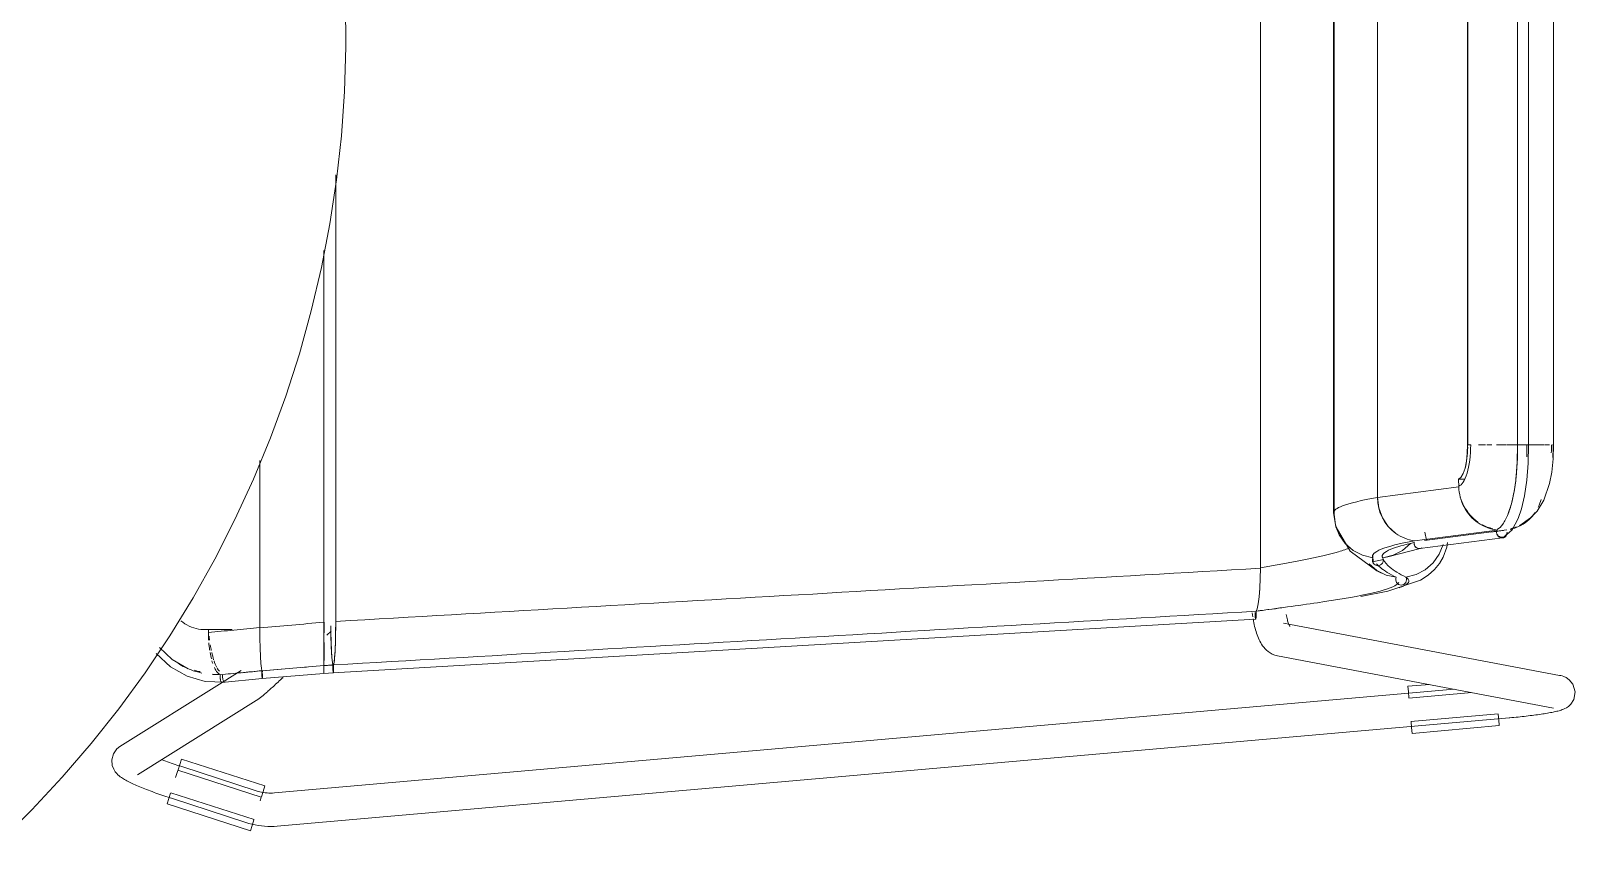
# Model space of a CAD drawing. Header units: millimetres. Extents: x 155927 to 295199, y -4084 to 97293.
# Drawn here: x 160035 to 160591, y 19818 to 20109 of the extents above; entities that cross this region are included whole.
import ezdxf

# ---------------------------------------------------------------- set-up
doc = ezdxf.new("R2010")
doc.units = ezdxf.units.MM
doc.header["$MEASUREMENT"] = 0
doc.layers.add('I-FURN', color=8, linetype='CONTINUOUS', lineweight=9)

msp = doc.modelspace()

# ---------------------------------------------------------------- linework, layer by layer
at = {"layer": 'I-FURN'}
for p, q in [((160477.61, 19916.29), (160477.61, 20299.69)), ((160477.61, 20299.69), (160477.61, 19916.29)), ((160503.96, 20279.84), (160503.96, 19975.04)), ((160504.12, 19935.6), (160504.12, 20280.38)), ((160504.12, 20280.38), (160504.12, 19935.6)), ((160519.71, 19941.63), (160519.71, 20274.34)), ((160519.71, 20274.34), (160519.71, 19941.63)), ((160552.18, 20255.42), (160552.18, 19960.56)), ((160552.24, 19960.56), (160552.24, 20255.42)), ((160570.08, 20255.42), (160570.08, 19960.56)), ((160574.04, 19960.56), (160574.04, 20255.42)), ((160583.08, 19960.56), (160583.08, 20255.42)), ((160148.55, 20103.67), (160148.41, 20119.67)), ((160148.06, 20087.68), (160148.55, 20103.67)), ((160146.93, 20071.72), (160148.06, 20087.68)), ((160145.16, 20055.82), (160146.93, 20071.72)), ((160142.76, 20040), (160145.16, 20055.82)), ((160144.88, 19897.04), (160144.88, 20057.61)), ((160144.88, 20057.61), (160144.88, 19897.04)), ((160139.72, 20024.29), (160142.76, 20040)), ((160140.56, 19896.77), (160140.56, 20030.51)), ((160140.56, 20030.51), (160140.56, 19896.77)), ((160136.06, 20008.72), (160139.72, 20024.29)), ((160131.78, 19993.3), (160136.06, 20008.72)), ((160126.89, 19978.07), (160131.78, 19993.3)), ((160121.39, 19963.05), (160126.89, 19978.07)), ((160503.96, 19975.04), (160503.96, 19936.13)), ((160115.3, 19948.25), (160121.39, 19963.05)), ((160552.18, 19960.56), (160552.07, 19957.53)), ((160558.56, 19960.56), (160556.09, 19960.56)), ((160560.92, 19960.56), (160559.08, 19960.56)), ((160566.1, 19960.56), (160562.55, 19960.56)), ((160566.3, 19960.56), (160570.11, 19960.56)), ((160570.11, 19960.56), (160566.3, 19960.56)), ((160570, 19954.34), (160570.08, 19960.56)), ((160574.04, 19960.56), (160570.09, 19960.56)), ((160570.09, 19960.56), (160570.19, 19960.56)), ((160570.19, 19960.56), (160570.42, 19960.56)), ((160570.42, 19960.56), (160570.75, 19960.56)), ((160570.75, 19960.56), (160571.16, 19960.56)), ((160571.16, 19960.56), (160571.64, 19960.56)), ((160571.64, 19960.56), (160572.14, 19960.56)), ((160572.14, 19960.56), (160572.63, 19960.56)), ((160572.63, 19960.56), (160573.08, 19960.56)), ((160573.08, 19960.56), (160573.47, 19960.56)), ((160573.47, 19960.56), (160573.78, 19960.56)), ((160573.78, 19960.56), (160573.97, 19960.56)), ((160573.8, 19960.56), (160576.83, 19960.56)), ((160576.81, 19960.56), (160573.8, 19960.56)), ((160574.04, 19960.56), (160573.95, 19954.02)), ((160573.97, 19960.56), (160574.04, 19960.56)), ((160579.56, 19960.56), (160576.98, 19960.56)), ((160581.59, 19960.56), (160579.84, 19960.56)), ((160583.06, 19960.56), (160582.78, 19960.56)), ((160582.91, 19960.56), (160583.08, 19960.56)), ((160583.08, 19960.56), (160582.97, 19955.53)), ((160117.6, 19954.95), (160117.6, 19894.83)), ((160117.6, 19894.83), (160117.6, 19954.95)), ((160551.75, 19954.67), (160551.24, 19952.18)), ((160552.07, 19957.53), (160551.75, 19954.67)), ((160582.97, 19955.53), (160582.46, 19950.71)), ((160550.57, 19950.2), (160549.78, 19948.85)), ((160551.24, 19952.18), (160550.57, 19950.2)), ((160569.47, 19947.77), (160570, 19954.34)), ((160573.95, 19954.02), (160573.46, 19947.9)), ((160582.46, 19950.71), (160581.67, 19946.68)), ((160108.62, 19933.72), (160115.3, 19948.25)), ((160548.99, 19945.49), (160519.71, 19941.63)), ((160549.78, 19948.85), (160548.92, 19948.21)), ((160548.92, 19948.21), (160550.89, 19948.21)), ((160548.92, 19948.21), (160548.99, 19945.49)), ((160548.94, 19948.21), (160550.89, 19948.21)), ((160567.91, 19939.33), (160568.88, 19943.76)), ((160568.88, 19943.76), (160569.47, 19947.77)), ((160573.46, 19947.9), (160572.62, 19942.28)), ((160581.67, 19946.68), (160579.55, 19940.63)), ((160519.71, 19941.63), (160520.19, 19937.86)), ((160520.19, 19937.86), (160521.51, 19934.32)), ((160566.82, 19935.89), (160567.91, 19939.33)), ((160572.62, 19942.28), (160571.52, 19937.59)), ((160579.55, 19940.63), (160577.15, 19936.74)), ((160101.36, 19919.46), (160108.62, 19933.72)), ((160503.96, 19936.14), (160504.76, 19931.1)), ((160504.59, 19931.81), (160504.12, 19935.6)), ((160504.12, 19935.6), (160504.59, 19931.81)), ((160521.51, 19934.32), (160523.59, 19931.2)), ((160570.36, 19934.13), (160568.17, 19930.02)), ((160571.52, 19937.59), (160570.36, 19934.13)), ((160574.86, 19934.27), (160570.96, 19931.59)), ((160577.15, 19936.74), (160574.86, 19934.27)), ((160505.96, 19928.24), (160504.59, 19931.81)), ((160504.59, 19931.81), (160505.95, 19928.24)), ((160504.76, 19931.1), (160506.13, 19927.92)), ((160504.83, 19930.95), (160509.94, 19922.29)), ((160505.95, 19928.24), (160508.12, 19925.1)), ((160508.13, 19925.1), (160505.96, 19928.24)), ((160523.59, 19931.2), (160526.33, 19928.72)), ((160562.79, 19929.93), (160533.09, 19926.09)), ((160535, 19923.26), (160564.77, 19927.11)), ((160536.64, 19926.11), (160566.33, 19929.95)), ((160537.42, 19926.23), (160536.83, 19929.2)), ((160565.14, 19929.8), (160560.37, 19929.18)), ((160568.17, 19930.02), (160565.27, 19927.47)), ((160570.96, 19931.59), (160570.77, 19931.49)), ((160508.12, 19925.1), (160511, 19922.59)), ((160511, 19922.6), (160508.13, 19925.1)), ((160509.94, 19922.29), (160519.48, 19915.31)), ((160514.4, 19920.84), (160511, 19922.6)), ((160511, 19922.59), (160514.39, 19920.84)), ((160535.08, 19923.27), (160523.46, 19920.3)), ((160525.33, 19920.84), (160528.72, 19922.59)), ((160528.72, 19922.59), (160531.6, 19925.1)), ((160532.94, 19925.62), (160532.9, 19925.12)), ((160532.9, 19925.12), (160532.98, 19924.63)), ((160532.98, 19924.63), (160533.17, 19924.17)), ((160533.17, 19924.17), (160533.47, 19923.79)), ((160533.47, 19923.79), (160533.85, 19923.5)), ((160533.85, 19923.5), (160534.29, 19923.31)), ((160534.29, 19923.31), (160534.76, 19923.24)), ((160534.76, 19923.24), (160535.23, 19923.31)), ((160535.23, 19923.31), (160535.67, 19923.5)), ((160539.76, 19918.11), (160541.93, 19921.19)), ((160541.93, 19921.19), (160543.33, 19924.71)), ((160543.38, 19920.12), (160544.67, 19923.72)), ((160544.67, 19923.72), (160544.9, 19925.49)), ((160093.54, 19905.5), (160101.36, 19919.46)), ((160477.56, 19912.52), (160477.61, 19916.29)), ((160477.61, 19916.21), (160477.56, 19912.52)), ((160514.39, 19920.84), (160518.11, 19919.94)), ((160519.56, 19915.37), (160516.72, 19917.76)), ((160516.72, 19917.76), (160519.56, 19915.36)), ((160517.91, 19918.98), (160517.95, 19919.48)), ((160517.94, 19919.47), (160517.91, 19918.98)), ((160517.99, 19918.49), (160517.91, 19918.98)), ((160517.91, 19918.98), (160517.99, 19918.49)), ((160518.11, 19919.94), (160517.94, 19919.47)), ((160517.95, 19919.48), (160518.11, 19919.95)), ((160518.19, 19918.04), (160517.99, 19918.49)), ((160517.99, 19918.49), (160518.19, 19918.03)), ((160518.01, 19918.43), (160521.9, 19919.27)), ((160518.09, 19921.01), (160518.14, 19918.13)), ((160518.51, 19917.66), (160518.19, 19918.04)), ((160518.19, 19918.03), (160518.51, 19917.65)), ((160518.91, 19917.36), (160518.51, 19917.66)), ((160518.51, 19917.65), (160518.91, 19917.36)), ((160519.37, 19917.17), (160518.91, 19917.36)), ((160518.91, 19917.36), (160519.37, 19917.17)), ((160519.86, 19917.11), (160519.37, 19917.17)), ((160519.37, 19917.17), (160519.86, 19917.1)), ((160520.35, 19917.17), (160519.86, 19917.11)), ((160519.86, 19917.1), (160520.35, 19917.17)), ((160520.81, 19917.36), (160520.35, 19917.17)), ((160520.35, 19917.17), (160520.81, 19917.36)), ((160521.21, 19917.66), (160520.81, 19917.36)), ((160520.81, 19917.36), (160521.21, 19917.65)), ((160521.53, 19918.04), (160521.21, 19917.66)), ((160521.21, 19917.65), (160521.53, 19918.03)), ((160521.73, 19918.49), (160521.53, 19918.04)), ((160521.53, 19918.03), (160521.73, 19918.49)), ((160523.46, 19920.3), (160521.59, 19919.98)), ((160521.61, 19919.94), (160525.33, 19920.84)), ((160521.61, 19919.95), (160521.77, 19919.48)), ((160521.78, 19919.47), (160521.61, 19919.94)), ((160521.81, 19918.98), (160521.73, 19918.49)), ((160521.73, 19918.49), (160521.81, 19918.98)), ((160521.77, 19919.48), (160521.81, 19918.98)), ((160521.81, 19918.98), (160521.78, 19919.47)), ((160533.61, 19913.89), (160536.93, 19915.63)), ((160536.93, 19915.63), (160539.76, 19918.11)), ((160538.01, 19913.69), (160540.26, 19915.68)), ((160540.26, 19915.68), (160542.04, 19917.85)), ((160542.04, 19917.85), (160543.38, 19920.12)), ((160477.4, 19908.99), (160477.56, 19912.52)), ((160477.55, 19912.46), (160477.4, 19908.98)), ((160519.48, 19915.31), (160521.23, 19914.42)), ((160522.88, 19913.73), (160519.56, 19915.37)), ((160519.56, 19915.36), (160522.88, 19913.72)), ((160526.5, 19912.94), (160522.88, 19913.73)), ((160522.88, 19913.72), (160526.5, 19912.94)), ((160523.47, 19907.88), (160535.19, 19911.87)), ((160526.34, 19912.46), (160526.31, 19911.96)), ((160526.31, 19911.96), (160526.41, 19911.47)), ((160526.32, 19911.96), (160526.35, 19912.46)), ((160526.41, 19911.47), (160526.32, 19911.96)), ((160526.5, 19912.94), (160526.34, 19912.46)), ((160526.35, 19912.46), (160526.5, 19912.94)), ((160526.61, 19911.02), (160526.41, 19911.47)), ((160526.41, 19911.47), (160526.61, 19911.02)), ((160526.93, 19910.64), (160526.61, 19911.02)), ((160526.61, 19911.02), (160526.93, 19910.64)), ((160527.33, 19910.36), (160526.93, 19910.64)), ((160526.93, 19910.64), (160527.33, 19910.35)), ((160527.79, 19910.17), (160527.33, 19910.36)), ((160527.33, 19910.35), (160527.79, 19910.17)), ((160528.28, 19910.11), (160527.79, 19910.17)), ((160527.79, 19910.17), (160528.28, 19910.11)), ((160528.76, 19910.19), (160528.28, 19910.11)), ((160528.28, 19910.11), (160528.76, 19910.18)), ((160529.22, 19910.38), (160528.76, 19910.19)), ((160528.76, 19910.18), (160529.22, 19910.38)), ((160529.61, 19910.68), (160529.22, 19910.38)), ((160529.22, 19910.38), (160529.61, 19910.68)), ((160529.92, 19911.07), (160529.61, 19910.68)), ((160529.61, 19910.68), (160529.92, 19911.07)), ((160530.11, 19911.53), (160529.92, 19911.07)), ((160529.92, 19911.07), (160530.12, 19911.52)), ((160529.98, 19912.99), (160533.61, 19913.89)), ((160529.98, 19912.99), (160530.15, 19912.52)), ((160530.15, 19912.52), (160529.98, 19912.99)), ((160530.19, 19912.02), (160530.11, 19911.53)), ((160530.12, 19911.52), (160530.19, 19912.02)), ((160530.15, 19912.52), (160530.19, 19912.02)), ((160530.19, 19912.02), (160530.15, 19912.52)), ((160535.19, 19911.87), (160538.01, 19913.69)), ((160085.17, 19891.87), (160093.54, 19905.5)), ((160476.85, 19903.39), (160477.16, 19905.88)), ((160477.16, 19905.85), (160476.85, 19903.39)), ((160477.16, 19905.88), (160477.4, 19908.99)), ((160477.4, 19908.94), (160477.16, 19905.88)), ((160513.81, 19905.98), (160523.47, 19907.88)), ((160474.76, 19899.4), (160474.66, 19900.12)), ((160474.87, 19898.68), (160474.76, 19899.4)), ((160475.69, 19900.23), (160475.68, 19899.73)), ((160475.68, 19899.73), (160475.69, 19900.23)), ((160475.68, 19899.73), (160475.69, 19899.24)), ((160475.69, 19899.24), (160475.68, 19899.73)), ((160475.69, 19899.24), (160475.71, 19898.79)), ((160475.71, 19898.79), (160475.69, 19899.24)), ((160476.08, 19900.74), (160476.49, 19901.64)), ((160476.1, 19900.27), (160476.08, 19900.74)), ((160476.08, 19898.82), (160476.1, 19899.28)), ((160476.1, 19899.27), (160476.08, 19898.82)), ((160476.48, 19901.64), (160476.09, 19900.74)), ((160476.09, 19900.74), (160476.1, 19900.27)), ((160476.11, 19899.77), (160476.1, 19900.27)), ((160476.1, 19900.27), (160476.11, 19899.77)), ((160476.1, 19899.28), (160476.11, 19899.77)), ((160476.11, 19899.77), (160476.1, 19899.27)), ((160476.85, 19903.38), (160476.48, 19901.64)), ((160476.49, 19901.64), (160476.85, 19903.39)), ((160487, 19899.02), (160486.91, 19899.51)), ((160487.1, 19898.55), (160487, 19899.02)), ((160097.8, 19894.12), (160107.56, 19894.12)), ((160099.04, 19893.13), (160099.04, 19894.18)), ((160117.6, 19894.83), (160117.62, 19891.07)), ((160117.62, 19891.07), (160117.6, 19894.71)), ((160140.57, 19892.99), (160140.56, 19896.77)), ((160140.56, 19896.77), (160140.57, 19892.98)), ((160140.69, 19896.76), (160140.69, 19892.98)), ((160140.69, 19892.98), (160140.69, 19896.76)), ((160141.71, 19892.08), (160143.24, 19893.55)), ((160143.1, 19895.5), (160143.12, 19893.24)), ((160143.99, 19878.58), (160475.9, 19897.87)), ((160144.85, 19893.25), (160144.88, 19897.04)), ((160475.11, 19897.28), (160474.99, 19897.98)), ((160475.25, 19896.6), (160475.11, 19897.28)), ((160475.39, 19895.93), (160475.25, 19896.6)), ((160475.54, 19895.28), (160475.39, 19895.93)), ((160475.71, 19894.64), (160475.54, 19895.28)), ((160475.71, 19898.79), (160475.75, 19898.41)), ((160475.75, 19898.41), (160475.71, 19898.79)), ((160475.88, 19894.01), (160475.71, 19894.64)), ((160475.75, 19898.41), (160475.79, 19898.12)), ((160475.79, 19898.12), (160475.75, 19898.41)), ((160475.79, 19898.12), (160475.84, 19897.94)), ((160475.84, 19897.93), (160475.79, 19898.12)), ((160475.84, 19897.94), (160475.9, 19897.87)), ((160475.9, 19897.87), (160475.84, 19897.93)), ((160476.06, 19893.39), (160475.88, 19894.01)), ((160475.9, 19897.87), (160475.95, 19897.95)), ((160475.95, 19897.94), (160475.9, 19897.87)), ((160475.95, 19897.95), (160476, 19898.14)), ((160476, 19898.14), (160475.95, 19897.94)), ((160476, 19898.14), (160476.04, 19898.44)), ((160476.04, 19898.43), (160476, 19898.14)), ((160476.04, 19898.44), (160476.08, 19898.82)), ((160476.08, 19898.82), (160476.04, 19898.43)), ((160476.25, 19892.78), (160476.06, 19893.39)), ((160585.27, 19877.66), (160485.98, 19896.47)), ((160487.21, 19898.1), (160487.1, 19898.55)), ((160487.31, 19897.68), (160487.21, 19898.1)), ((160487.42, 19897.29), (160487.31, 19897.68)), ((160487.53, 19896.92), (160487.42, 19897.29)), ((160487.64, 19896.59), (160487.53, 19896.92)), ((160487.74, 19896.28), (160487.64, 19896.59)), ((160487.84, 19896.01), (160487.74, 19896.28)), ((160487.94, 19895.78), (160487.84, 19896.01)), ((160488.03, 19895.59), (160487.94, 19895.78)), ((160488.1, 19895.44), (160488.03, 19895.59)), ((160488.15, 19895.35), (160488.1, 19895.44)), ((160488.19, 19895.28), (160488.15, 19895.35)), ((160488.21, 19895.25), (160488.19, 19895.28)), ((160076.25, 19878.58), (160085.17, 19891.87)), ((160117.7, 19887.53), (160117.62, 19890.97)), ((160117.62, 19890.97), (160117.7, 19887.54)), ((160140.57, 19889.42), (160140.57, 19892.98)), ((160140.57, 19892.98), (160140.57, 19889.42)), ((160140.58, 19886.29), (160140.57, 19889.42)), ((160140.57, 19889.42), (160140.58, 19886.28)), ((160140.68, 19889.43), (160140.68, 19886.3)), ((160140.68, 19886.3), (160140.68, 19889.42)), ((160143.12, 19893.24), (160143.2, 19889.69)), ((160143.2, 19889.69), (160143.32, 19886.58)), ((160144.65, 19886.56), (160144.78, 19889.69)), ((160144.78, 19889.69), (160144.85, 19893.25)), ((160476.46, 19892.19), (160476.25, 19892.78)), ((160476.68, 19891.61), (160476.46, 19892.19)), ((160476.92, 19891.04), (160476.68, 19891.61)), ((160477.17, 19890.48), (160476.92, 19891.04)), ((160477.44, 19889.93), (160477.17, 19890.48)), ((160477.73, 19889.39), (160477.44, 19889.93)), ((160478.05, 19888.85), (160477.73, 19889.39)), ((160478.41, 19888.32), (160478.05, 19888.85)), ((160478.81, 19887.78), (160478.41, 19888.32)), ((160085.39, 19880.73), (160080.24, 19885.47)), ((160085.97, 19883.41), (160081.5, 19887.68)), ((160091.8, 19880.05), (160085.97, 19883.41)), ((160117.7, 19887.54), (160117.81, 19884.44)), ((160117.81, 19884.43), (160117.7, 19887.47)), ((160117.81, 19884.44), (160117.96, 19881.96)), ((160117.96, 19881.96), (160117.81, 19884.4)), ((160140.59, 19883.79), (160140.58, 19886.28)), ((160140.58, 19886.28), (160140.59, 19883.78)), ((160140.61, 19882.04), (160140.59, 19883.78)), ((160140.59, 19883.78), (160140.61, 19882.03)), ((160140.66, 19883.8), (160140.65, 19882.05)), ((160140.65, 19882.05), (160140.66, 19883.8)), ((160140.68, 19886.3), (160140.66, 19883.8)), ((160140.66, 19883.8), (160140.68, 19886.3)), ((160143.32, 19886.58), (160143.49, 19884.08)), ((160143.49, 19884.08), (160143.68, 19882.33)), ((160143.68, 19882.33), (160143.89, 19881.43)), ((160144.09, 19881.42), (160144.3, 19882.31)), ((160144.3, 19882.31), (160144.49, 19884.06)), ((160144.49, 19884.06), (160144.65, 19886.56)), ((160479.27, 19887.25), (160478.81, 19887.78)), ((160479.79, 19886.73), (160479.27, 19887.25)), ((160480.38, 19886.22), (160479.79, 19886.73)), ((160481.07, 19885.74), (160480.38, 19886.22)), ((160481.86, 19885.3), (160481.07, 19885.74)), ((160482.76, 19884.94), (160481.86, 19885.3)), ((160483.74, 19884.68), (160482.76, 19884.94)), ((160483.74, 19884.68), (160583.03, 19865.87)), ((160066.82, 19865.66), (160076.25, 19878.58)), ((160091.4, 19877.34), (160085.39, 19880.73)), ((160097.92, 19875.47), (160091.4, 19877.34)), ((160110.79, 19879.4), (160104.34, 19875.36)), ((160117.96, 19881.96), (160118.14, 19880.22)), ((160118.14, 19880.22), (160117.96, 19881.94)), ((160118.33, 19879.33), (160118.14, 19880.22)), ((160118.14, 19880.22), (160118.33, 19879.33)), ((160118.33, 19878.86), (160118.32, 19878.36)), ((160118.32, 19878.37), (160118.33, 19878.86)), ((160118.33, 19877.88), (160118.32, 19878.37)), ((160118.32, 19878.36), (160118.33, 19877.87)), ((160118.33, 19879.33), (160118.33, 19878.86)), ((160118.33, 19878.86), (160118.33, 19879.33)), ((160118.34, 19877.42), (160118.33, 19877.88)), ((160118.33, 19877.87), (160118.34, 19877.42)), ((160118.34, 19877.42), (160118.36, 19877.03)), ((160118.36, 19877.04), (160118.34, 19877.42)), ((160118.38, 19876.74), (160118.36, 19877.04)), ((160118.36, 19877.03), (160118.38, 19876.74)), ((160118.38, 19876.74), (160118.4, 19876.55)), ((160118.43, 19876.48), (160140.63, 19878.31)), ((160118.48, 19876.74), (160118.45, 19876.55)), ((160118.45, 19876.54), (160118.48, 19876.73)), ((160118.5, 19877.03), (160118.48, 19876.74)), ((160118.48, 19876.73), (160118.5, 19877.02)), ((160118.5, 19877.02), (160118.52, 19877.41)), ((160118.51, 19877.41), (160118.5, 19877.03)), ((160118.53, 19877.86), (160118.51, 19877.41)), ((160118.53, 19878.85), (160118.52, 19879.32)), ((160118.52, 19879.32), (160118.53, 19878.85)), ((160118.52, 19877.41), (160118.53, 19877.86)), ((160118.53, 19877.86), (160118.53, 19878.35)), ((160118.53, 19878.35), (160118.53, 19877.86)), ((160125.47, 19876.51), (160125.94, 19876.95)), ((160140.62, 19881.15), (160140.61, 19882.04)), ((160140.61, 19882.03), (160140.62, 19881.15)), ((160140.62, 19880.68), (160140.62, 19881.15)), ((160140.62, 19881.15), (160140.62, 19880.68)), ((160140.62, 19880.18), (160140.62, 19880.68)), ((160140.62, 19880.68), (160140.62, 19880.18)), ((160140.62, 19879.69), (160140.62, 19880.18)), ((160140.62, 19880.18), (160140.62, 19879.69)), ((160140.62, 19879.24), (160140.62, 19879.69)), ((160140.62, 19879.69), (160140.62, 19879.24)), ((160140.62, 19878.86), (160140.62, 19879.24)), ((160140.62, 19879.24), (160140.62, 19878.85)), ((160140.62, 19878.57), (160140.62, 19878.86)), ((160140.62, 19878.85), (160140.62, 19878.56)), ((160140.64, 19879.7), (160140.63, 19879.25)), ((160140.63, 19879.24), (160140.64, 19879.69)), ((160140.63, 19879.25), (160140.63, 19878.86)), ((160140.63, 19878.86), (160140.63, 19879.24)), ((160143.99, 19878.58), (160140.63, 19878.31)), ((160140.63, 19878.38), (160140.63, 19878.31)), ((160140.63, 19878.31), (160140.63, 19878.38)), ((160140.63, 19878.31), (160140.63, 19878.38)), ((160140.63, 19878.37), (160140.63, 19878.31)), ((160140.64, 19881.16), (160140.64, 19880.69)), ((160140.64, 19880.68), (160140.64, 19881.15)), ((160140.64, 19880.69), (160140.64, 19880.19)), ((160140.64, 19880.19), (160140.64, 19880.68)), ((160140.64, 19880.19), (160140.64, 19879.7)), ((160140.64, 19879.69), (160140.64, 19880.19)), ((160143.89, 19881.43), (160143.88, 19880.96)), ((160143.88, 19880.96), (160143.88, 19880.46)), ((160143.88, 19880.46), (160143.88, 19879.97)), ((160143.88, 19879.97), (160143.89, 19879.52)), ((160143.89, 19879.52), (160143.91, 19879.14)), ((160143.91, 19879.14), (160143.93, 19878.84)), ((160143.93, 19878.84), (160143.96, 19878.65)), ((160143.96, 19878.65), (160143.99, 19878.58)), ((160143.99, 19878.58), (160144.01, 19878.65)), ((160144.01, 19878.65), (160144.04, 19878.84)), ((160144.04, 19878.84), (160144.06, 19879.13)), ((160144.06, 19879.13), (160144.08, 19879.51)), ((160144.08, 19879.51), (160144.09, 19879.96)), ((160144.1, 19880.95), (160144.09, 19881.42)), ((160144.09, 19879.96), (160144.1, 19880.45)), ((160144.1, 19880.45), (160144.1, 19880.95)), ((160585.68, 19877.57), (160585.27, 19877.66)), ((160586.2, 19877.43), (160585.68, 19877.57)), ((160586.82, 19877.22), (160586.2, 19877.43)), ((160587.62, 19876.84), (160586.82, 19877.22)), ((160588.7, 19876.1), (160587.62, 19876.84)), ((160103.97, 19875.13), (160067.2, 19852.1)), ((160104.83, 19875.18), (160097.92, 19875.47)), ((160103.94, 19875.06), (160118.43, 19876.48)), ((160118.43, 19876.48), (160118.4, 19876.55)), ((160118.4, 19876.55), (160118.43, 19876.48)), ((160118.45, 19876.55), (160118.43, 19876.48)), ((160118.43, 19876.48), (160118.45, 19876.54)), ((160119.41, 19870.99), (160119.69, 19871.24)), ((160119.69, 19871.24), (160119.98, 19871.49)), ((160119.98, 19871.49), (160120.29, 19871.77)), ((160120.29, 19871.77), (160120.61, 19872.05)), ((160120.61, 19872.05), (160120.95, 19872.35)), ((160120.95, 19872.35), (160121.3, 19872.67)), ((160121.3, 19872.67), (160121.66, 19873)), ((160121.66, 19873), (160122.04, 19873.34)), ((160122.04, 19873.34), (160122.43, 19873.7)), ((160122.43, 19873.7), (160122.83, 19874.07)), ((160547.31, 19872.69), (160122.81, 19835.39)), ((160122.83, 19874.07), (160123.25, 19874.45)), ((160123.25, 19874.45), (160123.67, 19874.84)), ((160123.67, 19874.84), (160124.11, 19875.24)), ((160124.11, 19875.24), (160124.55, 19875.66)), ((160124.55, 19875.66), (160125.01, 19876.08)), ((160125.01, 19876.08), (160125.47, 19876.51)), ((160538.58, 19874.42), (160530.68, 19873.72)), ((160530.86, 19871.68), (160530.68, 19873.72)), ((160531.04, 19869.62), (160530.86, 19871.68)), ((160531.05, 19869.49), (160553.66, 19871.48)), ((160590.03, 19874.52), (160588.7, 19876.1)), ((160590.03, 19874.52), (160590.86, 19871.77)), ((160590.86, 19871.77), (160590.38, 19869.01)), ((160056.87, 19853.13), (160066.82, 19865.66)), ((160073.58, 19841.93), (160117.16, 19869.23)), ((160117.16, 19869.23), (160117.49, 19869.45)), ((160117.49, 19869.45), (160117.74, 19869.63)), ((160117.74, 19869.63), (160117.97, 19869.8)), ((160117.97, 19869.8), (160118.19, 19869.98)), ((160118.19, 19869.98), (160118.42, 19870.16)), ((160118.42, 19870.16), (160118.65, 19870.35)), ((160118.65, 19870.35), (160118.89, 19870.55)), ((160118.89, 19870.55), (160119.14, 19870.76)), ((160119.14, 19870.76), (160119.41, 19870.99)), ((160587.16, 19865.72), (160586.69, 19865.5)), ((160587.72, 19866.02), (160587.16, 19865.72)), ((160588.43, 19866.5), (160587.72, 19866.02)), ((160589.34, 19867.35), (160588.43, 19866.5)), ((160590.38, 19869.01), (160589.34, 19867.35)), ((160123.86, 19823.44), (160567.18, 19862.39)), ((160563.21, 19863.8), (160531.8, 19861.04)), ((160531.99, 19858.86), (160531.81, 19860.92)), ((160563.22, 19863.68), (160563.4, 19861.62)), ((160563.4, 19861.62), (160563.58, 19859.57)), ((160567.34, 19862.4), (160567.18, 19862.39)), ((160568.09, 19862.47), (160567.34, 19862.4)), ((160568.84, 19862.54), (160568.09, 19862.47)), ((160569.59, 19862.61), (160568.84, 19862.54)), ((160570.34, 19862.68), (160569.59, 19862.61)), ((160571.08, 19862.76), (160570.34, 19862.68)), ((160571.81, 19862.84), (160571.08, 19862.76)), ((160572.54, 19862.92), (160571.81, 19862.84)), ((160573.25, 19863), (160572.54, 19862.92)), ((160573.96, 19863.08), (160573.25, 19863)), ((160574.66, 19863.17), (160573.96, 19863.08)), ((160575.35, 19863.25), (160574.66, 19863.17)), ((160576.03, 19863.34), (160575.35, 19863.25)), ((160576.69, 19863.43), (160576.03, 19863.34)), ((160577.34, 19863.52), (160576.69, 19863.43)), ((160577.97, 19863.61), (160577.34, 19863.52)), ((160578.59, 19863.7), (160577.97, 19863.61)), ((160579.19, 19863.79), (160578.59, 19863.7)), ((160579.78, 19863.88), (160579.19, 19863.79)), ((160580.35, 19863.97), (160579.78, 19863.88)), ((160580.9, 19864.07), (160580.35, 19863.97)), ((160581.43, 19864.16), (160580.9, 19864.07)), ((160581.95, 19864.25), (160581.43, 19864.16)), ((160582.44, 19864.35), (160581.95, 19864.25)), ((160582.92, 19864.44), (160582.44, 19864.35)), ((160583.38, 19864.54), (160582.92, 19864.44)), ((160583.82, 19864.64), (160583.38, 19864.54)), ((160584.25, 19864.74), (160583.82, 19864.64)), ((160584.66, 19864.84), (160584.25, 19864.74)), ((160585.07, 19864.95), (160584.66, 19864.84)), ((160585.46, 19865.07), (160585.07, 19864.95)), ((160585.86, 19865.19), (160585.46, 19865.07)), ((160586.26, 19865.33), (160585.86, 19865.19)), ((160586.69, 19865.5), (160586.26, 19865.33)), ((160532.17, 19856.81), (160531.99, 19858.86)), ((160563.58, 19859.57), (160532.17, 19856.81)), ((160046.43, 19841), (160056.87, 19853.13)), ((160064.86, 19849.47), (160064.27, 19847.24)), ((160066.08, 19851.2), (160064.86, 19849.47)), ((160066.08, 19851.2), (160067.2, 19852.1)), ((160064.27, 19847.24), (160064.44, 19845.27)), ((160064.44, 19845.27), (160064.97, 19843.89)), ((160064.97, 19843.89), (160065.53, 19842.97)), ((160082.46, 19847.29), (160083.08, 19847.06)), ((160083.08, 19847.06), (160083.72, 19846.82)), ((160083.72, 19846.82), (160084.37, 19846.59)), ((160084.37, 19846.59), (160085.02, 19846.35)), ((160085.02, 19846.35), (160085.69, 19846.12)), ((160085.69, 19846.12), (160086.36, 19845.88)), ((160086.36, 19845.88), (160087.04, 19845.65)), ((160087.04, 19845.65), (160087.73, 19845.41)), ((160088.05, 19843.43), (160087.25, 19840.95)), ((160087.73, 19845.41), (160088.42, 19845.18)), ((160088.08, 19843.53), (160118.09, 19833.84)), ((160088.12, 19843.64), (160088.76, 19845.62)), ((160088.42, 19845.18), (160089.11, 19844.96)), ((160088.76, 19845.62), (160089.39, 19847.57)), ((160089.11, 19844.96), (160089.44, 19844.85)), ((160119.4, 19837.88), (160089.39, 19847.57)), ((160116.25, 19836.14), (160089.44, 19844.85)), ((160035.52, 19829.31), (160046.43, 19841)), ((160065.53, 19842.97), (160066.05, 19842.35)), ((160066.05, 19842.35), (160066.52, 19841.88)), ((160066.52, 19841.88), (160066.94, 19841.51)), ((160066.94, 19841.51), (160067.35, 19841.2)), ((160067.35, 19841.2), (160067.74, 19840.92)), ((160067.74, 19840.92), (160068.12, 19840.67)), ((160068.12, 19840.67), (160068.52, 19840.42)), ((160068.52, 19840.42), (160068.91, 19840.19)), ((160068.91, 19840.19), (160069.33, 19839.96)), ((160069.33, 19839.96), (160069.75, 19839.73)), ((160069.75, 19839.73), (160070.19, 19839.5)), ((160070.19, 19839.5), (160070.65, 19839.27)), ((160070.65, 19839.27), (160071.12, 19839.04)), ((160071.12, 19839.04), (160071.61, 19838.81)), ((160071.61, 19838.81), (160072.12, 19838.57)), ((160072.12, 19838.57), (160072.65, 19838.33)), ((160072.65, 19838.33), (160073.19, 19838.09)), ((160073.19, 19838.09), (160073.76, 19837.85)), ((160073.76, 19837.85), (160074.33, 19837.61)), ((160119.4, 19837.88), (160118.77, 19835.93)), ((160074.33, 19837.61), (160074.93, 19837.36)), ((160074.93, 19837.36), (160075.54, 19837.11)), ((160075.54, 19837.11), (160076.17, 19836.86)), ((160076.17, 19836.86), (160076.81, 19836.61)), ((160076.81, 19836.61), (160077.46, 19836.35)), ((160077.46, 19836.35), (160078.13, 19836.1)), ((160078.13, 19836.1), (160078.8, 19835.85)), ((160078.8, 19835.85), (160079.49, 19835.59)), ((160079.49, 19835.59), (160080.19, 19835.34)), ((160080.19, 19835.34), (160080.9, 19835.08)), ((160080.9, 19835.08), (160081.61, 19834.83)), ((160081.61, 19834.83), (160082.34, 19834.58)), ((160082.34, 19834.58), (160083.06, 19834.33)), ((160083.06, 19834.33), (160083.8, 19834.08)), ((160083.8, 19834.08), (160084.53, 19833.83)), ((160084.17, 19831.41), (160084.8, 19833.37)), ((160084.53, 19833.83), (160085.27, 19833.59)), ((160084.8, 19833.37), (160085.44, 19835.34)), ((160085.27, 19833.59), (160085.73, 19833.44)), ((160115.48, 19825.77), (160085.48, 19835.46)), ((160085.73, 19833.44), (160112.54, 19824.73)), ((160116.28, 19836.13), (160116.25, 19836.14)), ((160116.91, 19835.94), (160116.28, 19836.13)), ((160117.55, 19835.77), (160116.91, 19835.94)), ((160118.2, 19835.63), (160117.55, 19835.77)), ((160118.06, 19833.74), (160117.68, 19832.58)), ((160118.77, 19835.93), (160118.13, 19833.96)), ((160118.85, 19835.52), (160118.2, 19835.63)), ((160119.51, 19835.43), (160118.85, 19835.52)), ((160120.17, 19835.37), (160119.51, 19835.43)), ((160120.83, 19835.34), (160120.17, 19835.37)), ((160121.49, 19835.33), (160120.83, 19835.34)), ((160122.15, 19835.35), (160121.49, 19835.33)), ((160122.81, 19835.39), (160122.15, 19835.35)), ((160024.15, 19818.05), (160035.52, 19829.31)), ((160114.18, 19821.72), (160084.17, 19831.41)), ((160112.54, 19824.73), (160113.63, 19824.39)), ((160113.63, 19824.39), (160114.74, 19824.11)), ((160114.81, 19823.68), (160114.18, 19821.72)), ((160114.74, 19824.11), (160115.85, 19823.86)), ((160115.45, 19825.65), (160114.81, 19823.68)), ((160115.85, 19823.86), (160116.98, 19823.67)), ((160116.98, 19823.67), (160118.11, 19823.51)), ((160118.11, 19823.51), (160119.25, 19823.41)), ((160119.25, 19823.41), (160120.39, 19823.34)), ((160120.39, 19823.34), (160121.53, 19823.33)), ((160121.53, 19823.33), (160122.67, 19823.36)), ((160122.67, 19823.36), (160123.81, 19823.43)), ((160123.81, 19823.43), (160123.86, 19823.44))]:
    msp.add_line(p, q, dxfattribs=at)
for centre, major_axis, ratio, start_param, end_param in [((160567.33, 19960.56), (15.75, 0), 0.000004, 3.431839, 3.614078), ((160578.8, 19960.56), (0, -12.4), 0.287441, 1.332781, 1.570796), ((160534.78, 19941.76), (0, -15.78), 0.955139, 4.720632, 5.68731), ((160534.78, 19941.76), (0, -15.78), 0.955139, 5.687432, 5.928979), ((160534.78, 19941.76), (0, -15.78), 0.955139, 5.929149, 6.170649), ((160534.77, 19925.2), (0, -1.96), 0.955139, 4.501447, 6.790779)]:
    msp.add_ellipse(centre, major_axis=major_axis, ratio=ratio, start_param=start_param, end_param=end_param, dxfattribs=at)
for points in [[(160553.31, 19960.56), (160553.25, 19956.77), (160552.28, 19949.38), (160550.12, 19946), (160549, 19945.74)], [(160570.11, 19960.56), (160570.16, 19958.22), (160570.08, 19953.56), (160569.45, 19946.71), (160568.34, 19940.57), (160566.81, 19935.49), (160564.92, 19931.79), (160563.51, 19930.48), (160562.78, 19930.13)], [(160573.51, 19960.56), (160573.54, 19959.13), (160573.53, 19957.71), (160573.5, 19956.3)], [(160582.99, 19960.56), (160583, 19958.98), (160582.93, 19957.44), (160582.81, 19955.97)], [(160551.29, 19952.18), (160551.84, 19954.23), (160552.12, 19956.95), (160552.22, 19959.73)], [(160548.99, 19945.49), (160549.03, 19944.2), (160549.39, 19941.7), (160550.8, 19938.1), (160553, 19934.95), (160555.83, 19932.42), (160559.17, 19930.66), (160561.55, 19930.08), (160562.79, 19929.93)], [(160550.87, 19938.52), (160550.3, 19939.61), (160549.79, 19940.76), (160549.54, 19941.96)], [(160555.91, 19932.76), (160553.86, 19934.2), (160552.24, 19936.18), (160550.93, 19938.4)], [(160577.6, 19938.18), (160578.03, 19939.07), (160578.43, 19939.99), (160578.67, 19940.95)], [(160503.96, 19936.13), (160503.96, 19935.95), (160504.02, 19935.78), (160504.12, 19935.6)], [(160561.27, 19930.39), (160559.89, 19930.7), (160558.52, 19931.2), (160557.26, 19931.9)], [(160562.61, 19929.17), (160562.6, 19929.34), (160562.6, 19929.51), (160562.64, 19929.66)], [(160569.67, 19931.02), (160569.04, 19930.77), (160568.39, 19930.61), (160567.73, 19930.47)], [(160518.11, 19919.95), (160517.56, 19920.97), (160519.53, 19923.02), (160527.59, 19925.06), (160533.09, 19926.09)], [(160477.61, 19916.21), (160422.25, 19913.01), (160366.83, 19909.82), (160311.37, 19906.62)], [(160311.37, 19906.62), (160255.91, 19903.43), (160200.41, 19900.23), (160144.88, 19897.04)], [(160476.09, 19900.74), (160420.85, 19897.52), (160310.25, 19891.08), (160199.49, 19884.64), (160144.09, 19881.42)], [(160476.1, 19900.75), (160479.16, 19901.14), (160482.25, 19901.53), (160485.3, 19901.92)], [(160099.04, 19894.18), (160098.54, 19894.13), (160098.03, 19894.11), (160097.52, 19894.12)], [(160099.04, 19893.13), (160102.07, 19893.39), (160108.21, 19893.93), (160114.46, 19894.52), (160117.6, 19894.83)], [(160129.07, 19895.74), (160125.24, 19895.4), (160121.42, 19895.05), (160117.6, 19894.71)], [(160140.56, 19896.77), (160136.73, 19896.43), (160132.9, 19896.09), (160129.07, 19895.74)], [(160099.14, 19890.34), (160099.09, 19891.25), (160099.05, 19892.18), (160099.04, 19893.13)], [(160099.51, 19886.78), (160099.39, 19887.63), (160099.27, 19888.5), (160099.21, 19889.41)], [(160099.28, 19891.72), (160099.33, 19891.24), (160099.4, 19890.77), (160099.46, 19890.31)], [(160099.73, 19888.6), (160099.84, 19887.92), (160099.97, 19887.27), (160100.11, 19886.61)], [(160100.15, 19883.55), (160099.96, 19884.29), (160099.8, 19885.09), (160099.65, 19885.92)], [(160100.26, 19885.94), (160100.47, 19885.02), (160100.71, 19884.08), (160100.95, 19883.23)], [(160100.61, 19881.96), (160100.51, 19882.25), (160100.42, 19882.56), (160100.33, 19882.87)], [(160101.1, 19882.9), (160101.37, 19882.09), (160101.66, 19881.28), (160101.95, 19880.73)], [(160093.98, 19879.56), (160094.69, 19879.3), (160095.42, 19879.12), (160096.15, 19878.99)], [(160102.96, 19877.94), (160102.14, 19877.91), (160101.32, 19877.92), (160100.51, 19877.97)], [(160100.6, 19878.04), (160101.25, 19877.98), (160101.9, 19877.97), (160102.55, 19877.98)], [(160103.38, 19877.9), (160102.99, 19878.04), (160102.24, 19878.61), (160101.54, 19879.75), (160101.21, 19880.44)], [(160102.07, 19880.48), (160102.38, 19879.84), (160102.7, 19879.45), (160103.02, 19879.12)], [(160103.38, 19877.9), (160105.82, 19878.13), (160110.77, 19878.61), (160115.81, 19879.09), (160118.33, 19879.33)], [(160111.44, 19878.61), (160113.78, 19878.85), (160116.15, 19879.08), (160118.52, 19879.32)], [(160140.62, 19881.15), (160136.9, 19880.84), (160129.47, 19880.24), (160122.04, 19879.64), (160118.33, 19879.33)], [(160129.47, 19880.23), (160125.82, 19879.93), (160122.17, 19879.62), (160118.52, 19879.32)], [(160134.31, 19880.63), (160133.9, 19880.6), (160133.49, 19880.56), (160133.08, 19880.53)], [(160140.62, 19881.15), (160141.2, 19881.19), (160142.35, 19881.28), (160143.51, 19881.37), (160144.09, 19881.42)], [(160140.64, 19881.16), (160141.18, 19881.2), (160142.26, 19881.29), (160143.35, 19881.38), (160143.89, 19881.43)]]:
    msp.add_open_spline(points, degree=3, dxfattribs=at)
for points, knots in [([(160519.71, 19941.63), (160513.99, 19940.63), (160506.35, 19938.79), (160503.96, 19936.96), (160503.96, 19936.14)], [0, 0, 0, 0, 0.5, 0.9107154, 0.9107154, 0.9107154, 0.9107154]), ([(160567.45, 19930.14), (160568.22, 19930.3), (160570.12, 19930.87), (160572.98, 19932.43), (160575.17, 19934.43), (160576.17, 19935.82), (160576.44, 19936.22)], [0.0592823, 0.0592823, 0.0592823, 0.0592823, 0.1666667, 0.3333333, 0.5, 0.565028, 0.565028, 0.565028, 0.565028]), ([(160562.79, 19929.93), (160562.73, 19929.79), (160562.66, 19929.57), (160562.62, 19929.29), (160562.61, 19929.01), (160562.64, 19928.71), (160562.73, 19928.42), (160562.84, 19928.15), (160563.04, 19927.83), (160563.34, 19927.51), (160563.71, 19927.28), (160564.07, 19927.15), (160564.38, 19927.1), (160564.65, 19927.09), (160564.92, 19927.13), (160565.16, 19927.2), (160565.41, 19927.31), (160565.71, 19927.51), (160566.02, 19927.83), (160566.24, 19928.23), (160566.34, 19928.58), (160566.37, 19928.84), (160566.38, 19929), (160566.37, 19929.08)], [0, 0, 0, 0, 0.0555556, 0.0833333, 0.1111111, 0.1666667, 0.1944444, 0.2222222, 0.2777778, 0.3333333, 0.3888889, 0.4444444, 0.4791667, 0.5138889, 0.5486111, 0.5833333, 0.6180556, 0.6527778, 0.7222222, 0.7916667, 0.8263889, 0.8611111, 0.8888889, 0.8888889, 0.8888889, 0.8888889]), ([(160566.36, 19929.17), (160566.36, 19929), (160566.32, 19928.71), (160566.17, 19928.33), (160565.92, 19927.92), (160565.39, 19927.46), (160564.53, 19927.21), (160563.74, 19927.44), (160563.21, 19927.83), (160562.89, 19928.22), (160562.75, 19928.52), (160562.7, 19928.68)], [-0.875, -0.875, -0.875, -0.875, -0.8125, -0.765625, -0.71875, -0.625, -0.5, -0.375, -0.3125, -0.25, -0.1875, -0.1875, -0.1875, -0.1875]), ([(160509.89, 19923.59), (160508.74, 19923.1), (160504.5, 19921.64), (160493.78, 19919.21), (160483, 19917.26), (160477.61, 19916.29)], [0.375, 0.375, 0.375, 0.375, 0.5, 0.75, 1, 1, 1, 1]), ([(160521.61, 19919.95), (160521.07, 19920.97), (160522.8, 19922.78), (160529.28, 19924.6), (160533, 19925.39)], [0, 0, 0, 0, 0.5, 0.8877852, 0.8877852, 0.8877852, 0.8877852]), ([(160526.5, 19912.94), (160524.09, 19914.1), (160521.43, 19915.73), (160519.76, 19917.36), (160519.37, 19917.82)], [0, 0, 0, 0, 0.5, 0.696307, 0.696307, 0.696307, 0.696307]), ([(160529.98, 19912.99), (160527.58, 19914.15), (160524.15, 19916.24), (160522.37, 19918.33), (160521.9, 19919.27)], [0, 0, 0, 0, 0.5, 0.9025379, 0.9025379, 0.9025379, 0.9025379]), ([(160476.08, 19900.74), (160483.64, 19901.76), (160498.85, 19903.79), (160517.29, 19906.84), (160525.58, 19909.28), (160527.18, 19910.7), (160527.38, 19911.11)], [0, 0, 0, 0, 0.25, 0.5, 0.75, 0.8499412, 0.8499412, 0.8499412, 0.8499412]), ([(160527.56, 19909.14), (160528.28, 19909.4), (160531.31, 19910.68), (160531.54, 19911.96), (160529.98, 19912.99)], [0.6866019, 0.6866019, 0.6866019, 0.6866019, 0.75, 1, 1, 1, 1]), ([(160099.04, 19894.18), (160096.66, 19893.96), (160093.06, 19894.59), (160090.06, 19896.52), (160089.15, 19897.29)], [0, 0, 0, 0, 0.3333333, 0.5, 0.5, 0.5, 0.5]), ([(160143.89, 19881.43), (160143.74, 19881.71), (160143.54, 19883.11), (160143.32, 19886.46), (160143.19, 19889.62), (160143.12, 19892.73), (160143.1, 19894.74), (160143.1, 19895.5)], [-1, -1, -1, -1, -0.6666667, -0.5, -0.3333333, -0.1666667, -0.0664381, -0.0664381, -0.0664381, -0.0664381]), ([(160144.88, 19897.04), (160144.88, 19895.76), (160144.86, 19893.21), (160144.78, 19889.61), (160144.66, 19886.44), (160144.44, 19883.08), (160144.23, 19881.7), (160144.09, 19881.42)], [-1, -1, -1, -1, -0.833333, -0.666667, -0.5, -0.333333, 0, 0, 0, 0]), ([(160096.7, 19878.5), (160094.62, 19878.94), (160091.66, 19879.92), (160088.99, 19881.47), (160088.19, 19882)], [-0.8210019, -0.8210019, -0.8210019, -0.8210019, -0.6666667, -0.5975811, -0.5975811, -0.5975811, -0.5975811]), ([(160103.79, 19875.11), (160103.76, 19875.12), (160103.72, 19875.17), (160103.64, 19875.28), (160103.54, 19875.47), (160103.44, 19875.79), (160103.37, 19876.18), (160103.33, 19876.54), (160103.31, 19876.92), (160103.32, 19877.36), (160103.35, 19877.72), (160103.38, 19877.9)], [0.5555556, 0.5555556, 0.5555556, 0.5555556, 0.5833333, 0.6180556, 0.6527778, 0.7222222, 0.7916667, 0.8263889, 0.8611111, 0.9305556, 1, 1, 1, 1]), ([(160104.11, 19878), (160104.1, 19877.78), (160104.11, 19877.29), (160104.19, 19876.54), (160104.35, 19875.87), (160104.52, 19875.44), (160104.64, 19875.28), (160104.68, 19875.24)], [-1, -1, -1, -1, -0.90625, -0.8125, -0.71875, -0.625, -0.5625, -0.5625, -0.5625, -0.5625]), ([(160143.99, 19878.58), (160143.97, 19878.58), (160143.94, 19878.72), (160143.91, 19879.12), (160143.89, 19879.5), (160143.88, 19879.96), (160143.87, 19880.46), (160143.88, 19880.96), (160143.88, 19881.28), (160143.89, 19881.43)], [-0.5, -0.5, -0.5, -0.5, -0.375, -0.3125, -0.25, -0.1875, -0.125, -0.0625, 0, 0, 0, 0]), ([(160144.09, 19881.42), (160144.09, 19881.19), (160144.1, 19880.7), (160144.1, 19880.07), (160144.09, 19879.61), (160144.07, 19879.2), (160144.04, 19878.74), (160144.01, 19878.58), (160143.99, 19878.58)], [-1, -1, -1, -1, -0.90625, -0.8125, -0.765625, -0.71875, -0.625, -0.501507, -0.501507, -0.501507, -0.501507])]:
    msp.add_open_spline(points, degree=3, knots=knots, dxfattribs=at)

doc.saveas('drawing.dxf')
